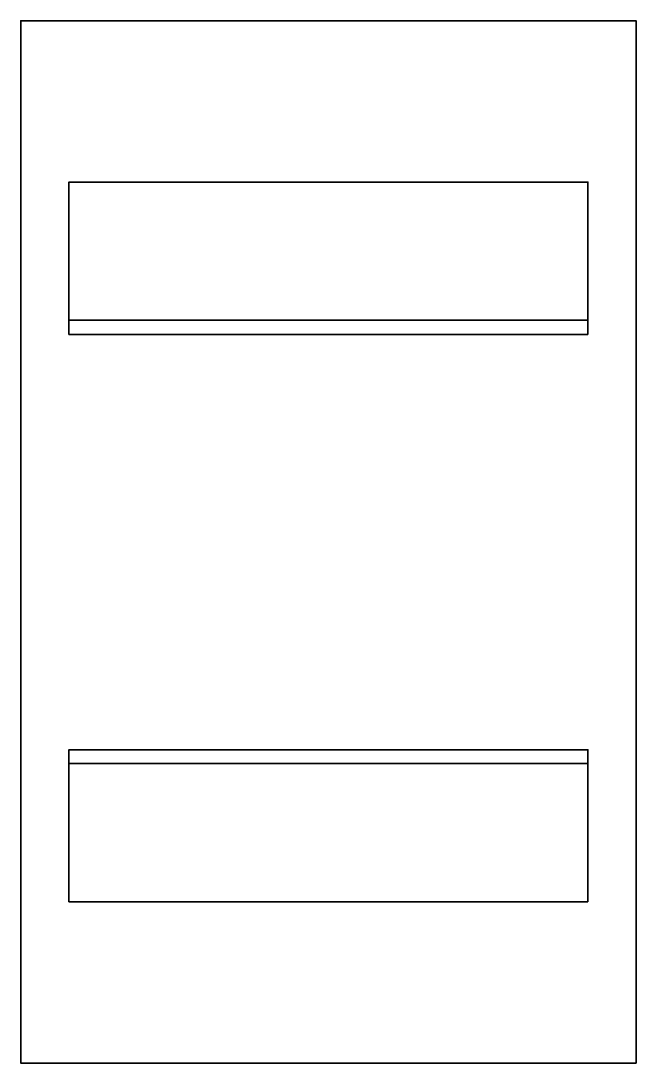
# Model space of a CAD drawing. Header units: inches. Extents: x 0 to 75, y -127 to 0.
import ezdxf

# ---------------------------------------------------------------- set-up
doc = ezdxf.new("R2010")
doc.units = ezdxf.units.IN
doc.header["$MEASUREMENT"] = 0
doc.layers.add('Layer 1', color=7, linetype='Continuous')

# ---------------------------------------------------------------- blocks, each defined once
blk = doc.blocks.new('block 5')
at = {"layer": 'Layer 1', "color": 7, "lineweight": 35}
for points in [[(232.35, -19.75), (169.09, -19.75), (169.09, -1.2), (232.35, -1.2), (232.35, -19.75)], [(169.09, -18.03), (232.34, -18.03)], [(232.35, -88.88), (169.09, -88.88), (169.09, -70.35), (232.35, -70.35), (232.35, -88.88)], [(169.1, -72.04), (232.36, -72.04)]]:
    blk.add_lwpolyline(points, dxfattribs=at)

msp = doc.modelspace()

# ---------------------------------------------------------------- linework, layer by layer
at = {"layer": 'Layer 1', "color": 7, "lineweight": 35}
msp.add_lwpolyline([(75.2, -127.04), (0.2, -127.04), (0.2, -0.04), (75.2, -0.04), (75.2, -127.04)], dxfattribs=at)

# ---------------------------------------------------------------- block references
at = {"layer": 'Layer 1'}
msp.add_blockref('block 5', (-163.02, -18.5), dxfattribs=at)

doc.saveas('drawing.dxf')
